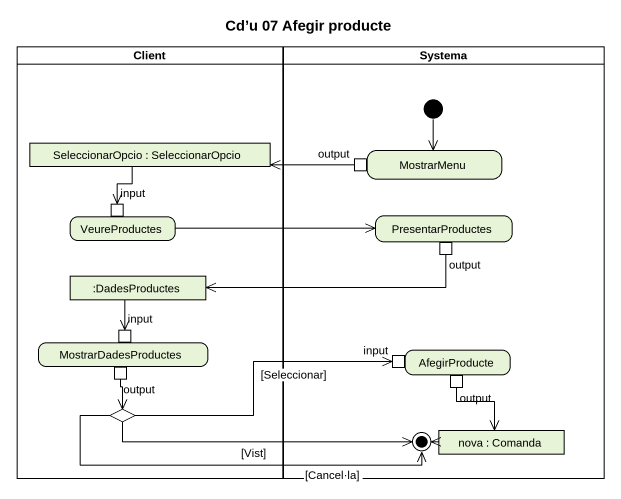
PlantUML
@startuml
title Cd’u 07 Afegir producte
hide empty description
state Client <<partition>> {
  state "SeleccionarOpcio : SeleccionarOpcio" as SeleccionarOpcio <<object>>
  state VeureProductes {
    state input <<inputPin>>
  }
  state ":DadesProductes" as DadesProductes <<object>>
  state MostrarDadesProductes {
    state "output" as output_3 <<outputPin>>
    state "input" as input_2 <<inputPin>>
  }
  state choice1 <<choice>>
}
state Systema <<partition>> {
  state MostrarMenu {
    state output <<outputPin>>
  }
  state PresentarProductes {
    state "output" as output_2 <<outputPin>>
  }
  state AfegirProducte {
    state "input" as input_3 <<inputPin>>
    state "output" as output_4 <<outputPin>>
  }
  state final1 <<end>>
  state "nova : Comanda" as nova <<object>>
  [*] --> MostrarMenu
}
SeleccionarOpcio --> input
output -left-> SeleccionarOpcio
VeureProductes -right-> PresentarProductes
DadesProductes --> input_2
output_2 -left-> DadesProductes
output_3 --> choice1
output_4 --> nova
choice1 -right-> input_3 : [Seleccionar]
choice1 -right-> final1 : [Vist]
choice1 -right-> final1 : [Cancel·la]
nova -left-> final1
@enduml
